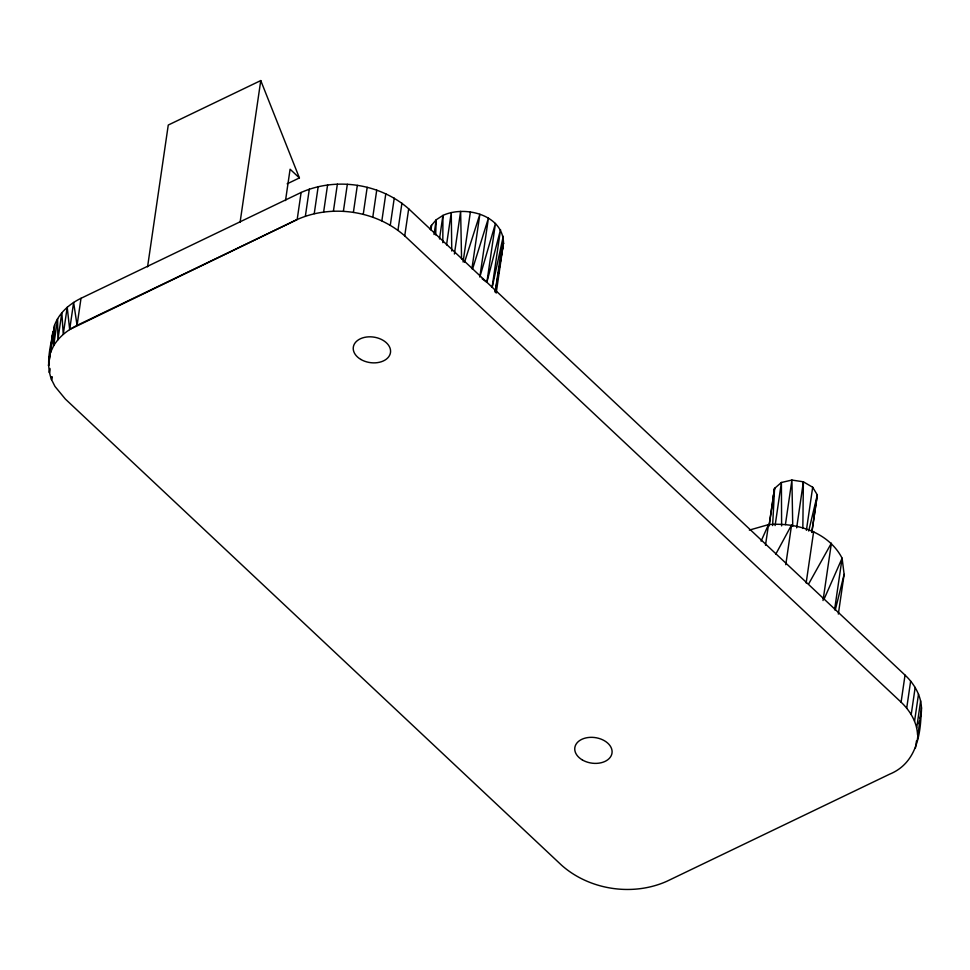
<?xml version="1.0" encoding="UTF-8"?>
<svg xmlns="http://www.w3.org/2000/svg" width="970" height="970" viewBox="0 0 970 970"><rect width="100%" height="100%" fill="white"/><g stroke="black" fill="none" stroke-linecap="round" stroke-linejoin="round"><path stroke-width="1.45" d="M442.805 242.67L442.926 215.425C464.824 205.167 503.26 214.794 503.491 243.07L496.191 293.098M802.833 528.456L803.378 481.811L791.92 480.065L781.396 482.49L774.569 488.407L773.332 496.252M435.675 234.946L436.185 219.802L442.926 215.425L439.495 238.972M51.701 376.7L51.556 379.658L54.975 386.436L65.354 399.058L561.727 865.349C589.699 890.084 632.707 896.486 666.778 881.318L889.648 774.169C914.358 764.069 920.239 738.776 921.076 714.417C923.355 699.515 915.68 685.05 905.034 675.108L408.685 208.817C380.034 183.5 336.008 176.94 301.124 192.472L81.007 298.299C69.549 303.889 59.182 312.873 54.611 325.059C51.507 342.798 44.826 361.98 51.556 379.658L51.968 376.796M772.617 525.546L774.569 488.407L768.992 525.958M52.453 338.663L52.877 331.752L48.5 365.726L48.912 362.877M917.135 741.48L921.5 707.676M431.165 229.817L431.492 225.379L436.185 219.802L434.039 234.522M49.64 369.752L49.373 372.71L50.003 368.442M48.924 358.827L50.658 352.134L52.877 331.752M49.337 360.028L49.955 355.76M50.367 352.91L54.611 325.059L53.665 345.732L50.658 352.134M69.682 329.497L73.635 302.422L77.066 325.374C67.682 330.006 59.134 336.699 53.665 345.732L57.618 318.669L57.885 339.767L61.837 312.692L63.256 334.323L67.209 307.248L69.682 329.497L297.172 219.535C332.055 204.003 376.093 210.563 404.732 235.88L901.094 702.171C910.078 710.695 916.989 722.104 917.547 734.739M81.007 298.299L77.066 325.374L297.172 219.535L301.124 192.472M147.573 266.847L168.259 125.045L260.76 80.571L299.403 177.934L287.156 183.827M240.075 222.373L260.76 80.571M285.519 200.547L290.091 169.204L299.403 177.934M305.368 216.177L309.321 189.114M314.244 213.642L318.184 186.579M323.64 211.981L327.593 184.918M333.413 211.23L337.354 184.167M343.38 211.375L347.333 184.312M353.383 212.442L357.324 185.379M363.241 214.394L367.181 187.331M372.783 217.207L376.724 190.144M381.853 220.833L385.805 193.77M390.292 225.21L394.244 198.147M397.967 230.254L401.919 203.191M404.732 235.88L408.685 208.817M430.85 229.793L431.492 225.379L430.11 229.223M446.539 244.925L451.256 212.551L451.777 251.012M454.396 254.043L460.629 211.375L461.562 258.941M463.078 261.997L470.377 211.969M471.917 268.738L479.859 214.297L464.497 262.349M482.175 278.802L486.879 282.282L495.464 223.415L479.823 277.068L488.407 218.201L472.62 268.823M492.154 286.974L500.532 229.587L486.879 282.282M765.5 545.225L768.507 524.625C796.491 522.272 828.392 531.851 842.105 558.199L844.13 574.349L838.335 614.083M769.161 525.534L774.569 488.407M775.115 525.558L781.396 482.49L781.614 525.91M785.421 524.625L791.92 480.065L792.745 526.274M785.773 564.71L791.568 524.988L775.745 554.234M796.661 527.85L803.378 481.811L812.678 487.243L817.322 494.918L811.914 532.045M806.397 530.311L812.678 487.243M811.745 532.469L817.322 494.918L808.701 531.039M806.155 582.982L813.66 531.487M823.021 600.539L831.399 543.151L808.737 583.794M834.588 609.706L842.105 558.199L824.015 599.278M901.094 702.171L905.034 675.108M906.707 708.148L910.648 681.086M911.218 714.502L915.171 687.439M914.577 721.134L918.517 694.071M916.698 727.912L920.639 700.849M915.437 748.028L916.48 740.898M918.978 723.814L919.39 720.965M498.034 275.698L498.531 272.728M499.029 269.769L499.526 266.798M500.023 263.828L503.491 243.07L502.096 246.901M503.491 243.07L495.185 292.176L503.26 236.292L492.263 286.999M815.43 505.673L816.085 502.763M835.291 609.948L844.13 574.349M920.069 718.346L921.076 714.417M761.074 541.139L768.507 524.625L749.361 530.093M360.864 359.458A18.794 12.889 8.3 0 0 390.474 352.668A18.794 12.889 8.3 0 0 364.368 337.414A18.794 12.889 8.3 0 0 360.864 359.458M582.376 759.971A18.794 12.889 8.3 0 0 611.997 753.181A18.794 12.889 8.3 0 0 585.88 737.928A18.794 12.889 8.3 0 0 582.376 759.971"/></g></svg>
